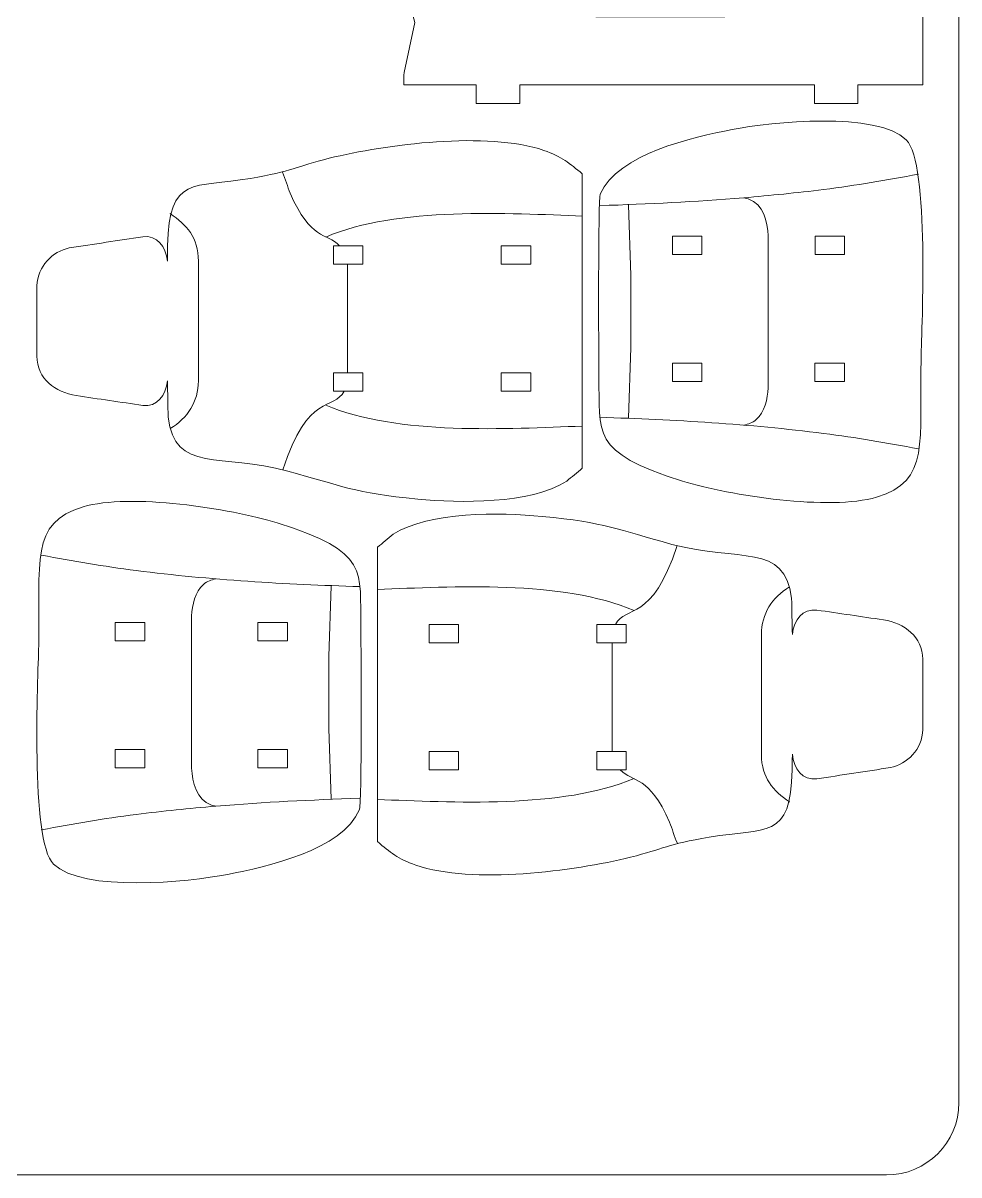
# Model space of a CAD drawing. Header units: centimetres. Extents: x -115 to 36, y 62 to 130.
# Drawn here: x -56.42 to -40.25, y 75.33 to 95.23 of the extents above; entities that cross this region are included whole.
import ezdxf

# ---------------------------------------------------------------- set-up
doc = ezdxf.new("R2010")
doc.units = ezdxf.units.CM
doc.header["$MEASUREMENT"] = 0
doc.layers.add('Camada 1', color=7, linetype='Continuous')

msp = doc.modelspace()

# ---------------------------------------------------------------- linework, layer by layer
at = {"layer": 'Camada 1', "lineweight": 9}
for points, knots in [([(-76.48531, 129.0524), (-76.48531, 129.73959), (-75.92308, 130.30186), (-75.23589, 130.30186), (-75.23589, 130.30186), (-75.23589, 130.30186), (-41.50117, 130.30186), (-41.50117, 130.30186), (-41.50117, 130.30186), (-40.81398, 130.30186), (-40.25171, 129.73959), (-40.25171, 129.0524), (-40.25171, 129.0524), (-40.25171, 129.0524), (-40.25171, 76.57619), (-40.25171, 76.57619), (-40.25171, 76.57619), (-40.25171, 75.88896), (-40.81398, 75.32674), (-41.50117, 75.32674), (-41.50117, 75.32674), (-41.50117, 75.32674), (-75.23589, 75.32674), (-75.23589, 75.32674), (-75.23589, 75.32674), (-75.92308, 75.32674), (-76.48531, 75.88896), (-76.48531, 76.57619), (-76.48531, 76.57619), (-76.48531, 76.57619), (-76.48531, 129.0524), (-76.48531, 129.0524)], [0, 0, 0, 0, 0.11111111, 0.11111111, 0.11111111, 0.11111111, 0.22222222, 0.22222222, 0.22222222, 0.22222222, 0.33333333, 0.33333333, 0.33333333, 0.33333333, 0.44444444, 0.44444444, 0.44444444, 0.44444444, 0.55555556, 0.55555556, 0.55555556, 0.55555556, 0.66666667, 0.66666667, 0.66666667, 0.66666667, 0.77777778, 0.77777778, 0.77777778, 0.77777778, 1, 1, 1, 1]), ([(-48.59026, 94.16332), (-49.00675, 94.16332), (-49.42323, 94.16332), (-49.83972, 94.16332), (-49.83972, 94.16332), (-49.83972, 94.21696), (-49.84501, 94.32945), (-49.83515, 94.37607), (-49.83515, 94.37607), (-49.83515, 94.37607), (-49.65233, 95.23969), (-49.65233, 95.23969), (-49.65233, 95.23969), (-49.65233, 95.23969), (-49.70934, 95.45549), (-49.70934, 95.45549), (-49.70934, 95.45549), (-49.78387, 95.76734), (-49.8329, 96.12935), (-49.8384, 96.44982), (-49.8384, 96.44982), (-49.8439, 96.77023), (-49.83865, 96.99637), (-49.68824, 97.28705), (-49.68824, 97.28705), (-49.68824, 97.28705), (-49.62337, 97.3989), (-49.62337, 97.3989), (-49.62337, 97.3989), (-49.62337, 97.3989), (-49.44174, 97.55114), (-49.44174, 97.55114), (-49.44174, 97.55114), (-49.20826, 97.71445), (-48.94587, 97.79071), (-48.66177, 97.79683), (-48.66177, 97.79683), (-48.66177, 97.79683), (-46.25124, 97.79573), (-46.25124, 97.79573), (-46.25124, 97.79573), (-46.19444, 97.79012), (-46.14174, 97.73413), (-46.1415, 97.68067), (-46.1415, 97.68067), (-46.1415, 97.68067), (-46.14044, 97.03217), (-46.14044, 97.03217), (-46.14044, 97.03217), (-46.14044, 97.03217), (-46.52277, 97.03217), (-46.52277, 97.03217), (-46.52277, 97.03217), (-46.52277, 97.03217), (-46.52277, 95.33805), (-46.52277, 95.33805), (-46.52277, 95.33805), (-46.52277, 95.33805), (-44.3044, 95.33805), (-44.3044, 95.33805), (-44.3044, 95.33805), (-44.3044, 95.33805), (-43.81863, 95.76187), (-43.81863, 95.76187), (-43.81863, 95.76187), (-43.81863, 95.76187), (-42.62859, 95.76187), (-42.62859, 95.76187), (-42.62859, 95.76187), (-42.62859, 95.76187), (-42.62859, 95.55795), (-42.62859, 95.55795), (-42.62859, 95.55795), (-42.62859, 95.55795), (-41.84029, 95.55795), (-41.84029, 95.55795), (-41.84029, 95.55795), (-41.84029, 95.55795), (-41.84029, 95.87655), (-41.84029, 95.87655), (-41.84029, 95.87655), (-41.84029, 95.87655), (-41.53327, 95.79147), (-41.53327, 95.79147), (-41.53327, 95.79147), (-41.53327, 95.79147), (-41.1684, 97.1074), (-41.1684, 97.1074), (-41.1684, 97.1074), (-41.1684, 97.1074), (-40.87403, 97.1074), (-40.87403, 97.1074), (-40.87403, 97.1074), (-40.87403, 97.1074), (-40.87403, 94.16332), (-40.87403, 94.16332), (-40.87403, 94.16332), (-40.87403, 94.16332), (-41.99853, 94.16332), (-41.99853, 94.16332), (-41.99853, 94.16332), (-41.99853, 94.16332), (-41.99853, 93.84471), (-41.99853, 93.84471), (-41.99853, 93.84471), (-41.99853, 93.84471), (-42.74818, 93.84471), (-42.74818, 93.84471), (-42.74818, 93.84471), (-42.74818, 93.84471), (-42.74818, 94.16332), (-42.74818, 94.16332), (-42.74818, 94.16332), (-42.74818, 94.16332), (-47.84061, 94.16332), (-47.84061, 94.16332), (-47.84061, 94.16332), (-47.84061, 94.16332), (-47.84061, 93.84471), (-47.84061, 93.84471), (-47.84061, 93.84471), (-47.84061, 93.84471), (-48.59026, 93.84471), (-48.59026, 93.84471), (-48.59026, 93.84471), (-48.59026, 93.84471), (-48.59026, 94.16332), (-48.59026, 94.16332)], [0, 0, 0, 0, 0.03030303, 0.03030303, 0.03030303, 0.03030303, 0.06060606, 0.06060606, 0.06060606, 0.06060606, 0.09090909, 0.09090909, 0.09090909, 0.09090909, 0.12121212, 0.12121212, 0.12121212, 0.12121212, 0.15151515, 0.15151515, 0.15151515, 0.15151515, 0.18181818, 0.18181818, 0.18181818, 0.18181818, 0.21212121, 0.21212121, 0.21212121, 0.21212121, 0.24242424, 0.24242424, 0.24242424, 0.24242424, 0.27272727, 0.27272727, 0.27272727, 0.27272727, 0.3030303, 0.3030303, 0.3030303, 0.3030303, 0.33333333, 0.33333333, 0.33333333, 0.33333333, 0.36363636, 0.36363636, 0.36363636, 0.36363636, 0.39393939, 0.39393939, 0.39393939, 0.39393939, 0.42424242, 0.42424242, 0.42424242, 0.42424242, 0.45454545, 0.45454545, 0.45454545, 0.45454545, 0.48484848, 0.48484848, 0.48484848, 0.48484848, 0.51515152, 0.51515152, 0.51515152, 0.51515152, 0.54545455, 0.54545455, 0.54545455, 0.54545455, 0.57575758, 0.57575758, 0.57575758, 0.57575758, 0.60606061, 0.60606061, 0.60606061, 0.60606061, 0.63636364, 0.63636364, 0.63636364, 0.63636364, 0.66666667, 0.66666667, 0.66666667, 0.66666667, 0.6969697, 0.6969697, 0.6969697, 0.6969697, 0.72727273, 0.72727273, 0.72727273, 0.72727273, 0.75757576, 0.75757576, 0.75757576, 0.75757576, 0.78787879, 0.78787879, 0.78787879, 0.78787879, 0.81818182, 0.81818182, 0.81818182, 0.81818182, 0.84848485, 0.84848485, 0.84848485, 0.84848485, 0.87878788, 0.87878788, 0.87878788, 0.87878788, 0.90909091, 0.90909091, 0.90909091, 0.90909091, 0.93939394, 0.93939394, 0.93939394, 0.93939394, 1, 1, 1, 1]), ([(-46.45084, 92.2733), (-46.48696, 92.1908), (-46.47613, 89.54848), (-46.47258, 89.12327), (-46.47258, 89.12327), (-46.44902, 88.14949), (-46.63733, 87.81876), (-45.02758, 87.31844), (-45.02758, 87.31844), (-44.2046, 87.06268), (-42.47919, 86.80142), (-41.67329, 87.04018), (-41.67329, 87.04018), (-40.74392, 87.31556), (-40.93726, 87.99383), (-40.90643, 89.44361), (-40.90643, 89.44361), (-40.89489, 89.98697), (-40.75517, 92.81177), (-41.16181, 93.2127), (-41.16181, 93.2127), (-41.66585, 93.70964), (-43.49758, 93.52386), (-44.16891, 93.39167), (-44.16891, 93.39167), (-44.8476, 93.25804), (-46.1429, 92.97639), (-46.45084, 92.2733)], [0, 0, 0, 0, 0.125, 0.125, 0.125, 0.125, 0.25, 0.25, 0.25, 0.25, 0.375, 0.375, 0.375, 0.375, 0.5, 0.5, 0.5, 0.5, 0.625, 0.625, 0.625, 0.625, 0.75, 0.75, 0.75, 0.75, 1, 1, 1, 1]), ([(-53.92644, 89.04804), (-53.92192, 88.83876), (-53.91735, 88.62947), (-53.91278, 88.42018), (-53.91278, 88.42018), (-53.80093, 87.45123), (-53.00164, 87.80133), (-51.84597, 87.48886), (-51.84597, 87.48886), (-50.89617, 87.23209), (-50.7126, 87.11161), (-49.60206, 87.00614), (-49.60206, 87.00614), (-48.87859, 86.93738), (-47.66131, 86.91522), (-47.02867, 87.31463), (-47.02867, 87.31463), (-46.93847, 87.38965), (-46.84827, 87.46463), (-46.75807, 87.53965), (-46.75807, 87.53965), (-46.75807, 89.23504), (-46.75807, 90.93039), (-46.75807, 92.62582), (-46.75807, 92.62582), (-46.97577, 92.80682), (-47.11655, 92.92751), (-47.42166, 93.03234), (-47.42166, 93.03234), (-48.39683, 93.36731), (-50.15693, 93.13718), (-51.13083, 92.89575), (-51.13083, 92.89575), (-51.69923, 92.75484), (-51.76355, 92.67031), (-52.49092, 92.54788), (-52.49092, 92.54788), (-53.47078, 92.383), (-53.90221, 92.604), (-53.92243, 91.38461), (-53.92243, 91.38461), (-53.92378, 91.29551), (-53.92509, 91.20645), (-53.92644, 91.11739), (-53.92644, 91.11739), (-53.94915, 91.36918), (-54.10748, 91.57013), (-54.35005, 91.54099), (-54.35005, 91.54099), (-54.77382, 91.47604), (-55.19764, 91.41108), (-55.62141, 91.34613), (-55.62141, 91.34613), (-55.91143, 91.28409), (-56.16605, 91.03484), (-56.18203, 90.68985), (-56.18203, 90.68985), (-56.18203, 90.28507), (-56.18203, 89.88032), (-56.18203, 89.47554), (-56.18203, 89.47554), (-56.17298, 89.08411), (-55.86516, 88.8533), (-55.50038, 88.79393), (-55.50038, 88.79393), (-55.11695, 88.73743), (-54.73348, 88.68093), (-54.35005, 88.62444), (-54.35005, 88.62444), (-54.10752, 88.59606), (-53.94936, 88.79376), (-53.92644, 89.04804)], [0, 0, 0, 0, 0.05263158, 0.05263158, 0.05263158, 0.05263158, 0.10526316, 0.10526316, 0.10526316, 0.10526316, 0.15789474, 0.15789474, 0.15789474, 0.15789474, 0.21052632, 0.21052632, 0.21052632, 0.21052632, 0.26315789, 0.26315789, 0.26315789, 0.26315789, 0.31578947, 0.31578947, 0.31578947, 0.31578947, 0.36842105, 0.36842105, 0.36842105, 0.36842105, 0.42105263, 0.42105263, 0.42105263, 0.42105263, 0.47368421, 0.47368421, 0.47368421, 0.47368421, 0.52631579, 0.52631579, 0.52631579, 0.52631579, 0.57894737, 0.57894737, 0.57894737, 0.57894737, 0.63157895, 0.63157895, 0.63157895, 0.63157895, 0.68421053, 0.68421053, 0.68421053, 0.68421053, 0.73684211, 0.73684211, 0.73684211, 0.73684211, 0.78947368, 0.78947368, 0.78947368, 0.78947368, 0.84210526, 0.84210526, 0.84210526, 0.84210526, 0.89473684, 0.89473684, 0.89473684, 0.89473684, 1, 1, 1, 1]), ([(-50.5475, 91.38461), (-50.5475, 91.38461), (-51.05725, 91.38461), (-51.05725, 91.38461), (-51.05725, 91.38461), (-51.05725, 91.27842), (-51.05725, 91.1722), (-51.05725, 91.06601), (-51.05725, 91.06601), (-50.88733, 91.06601), (-50.71742, 91.06601), (-50.5475, 91.06601), (-50.5475, 91.06601), (-50.5475, 91.1722), (-50.5475, 91.27842), (-50.5475, 91.38461)], [0, 0, 0, 0, 0.2, 0.2, 0.2, 0.2, 0.4, 0.4, 0.4, 0.4, 0.6, 0.6, 0.6, 0.6, 1, 1, 1, 1]), ([(-48.15993, 91.06601), (-47.99002, 91.06601), (-47.8201, 91.06601), (-47.65015, 91.06601), (-47.65015, 91.06601), (-47.65015, 91.1722), (-47.65015, 91.27842), (-47.65015, 91.38461), (-47.65015, 91.38461), (-47.8201, 91.38461), (-47.99002, 91.38461), (-48.15993, 91.38461), (-48.15993, 91.38461), (-48.15993, 91.27842), (-48.15993, 91.1722), (-48.15993, 91.06601)], [0, 0, 0, 0, 0.2, 0.2, 0.2, 0.2, 0.4, 0.4, 0.4, 0.4, 0.6, 0.6, 0.6, 0.6, 1, 1, 1, 1]), ([(-44.69278, 91.2317), (-44.86274, 91.2317), (-45.03265, 91.2317), (-45.20257, 91.2317), (-45.20257, 91.2317), (-45.20257, 91.33788), (-45.20257, 91.44407), (-45.20257, 91.5503), (-45.20257, 91.5503), (-45.03265, 91.5503), (-44.86274, 91.5503), (-44.69278, 91.5503), (-44.69278, 91.5503), (-44.69278, 91.44407), (-44.69278, 91.33788), (-44.69278, 91.2317)], [0, 0, 0, 0, 0.2, 0.2, 0.2, 0.2, 0.4, 0.4, 0.4, 0.4, 0.6, 0.6, 0.6, 0.6, 1, 1, 1, 1]), ([(-42.22875, 91.5503), (-42.22875, 91.44407), (-42.22875, 91.33788), (-42.22875, 91.2317), (-42.22875, 91.2317), (-42.39867, 91.2317), (-42.56858, 91.2317), (-42.73854, 91.2317), (-42.73854, 91.2317), (-42.73854, 91.33788), (-42.73854, 91.44407), (-42.73854, 91.5503), (-42.73854, 91.5503), (-42.56858, 91.5503), (-42.39867, 91.5503), (-42.22875, 91.5503)], [0, 0, 0, 0, 0.2, 0.2, 0.2, 0.2, 0.4, 0.4, 0.4, 0.4, 0.6, 0.6, 0.6, 0.6, 1, 1, 1, 1]), ([(-51.05725, 88.87204), (-51.05725, 88.87204), (-50.5475, 88.87204), (-50.5475, 88.87204), (-50.5475, 88.87204), (-50.5475, 88.97822), (-50.5475, 89.08445), (-50.5475, 89.19064), (-50.5475, 89.19064), (-50.71742, 89.19064), (-50.88733, 89.19064), (-51.05725, 89.19064), (-51.05725, 89.19064), (-51.05725, 89.08445), (-51.05725, 88.97822), (-51.05725, 88.87204)], [0, 0, 0, 0, 0.2, 0.2, 0.2, 0.2, 0.4, 0.4, 0.4, 0.4, 0.6, 0.6, 0.6, 0.6, 1, 1, 1, 1]), ([(-48.15993, 89.19064), (-48.15993, 89.08445), (-48.15993, 88.97822), (-48.15993, 88.87204), (-48.15993, 88.87204), (-47.99002, 88.87204), (-47.8201, 88.87204), (-47.65015, 88.87204), (-47.65015, 88.87204), (-47.65015, 88.97822), (-47.65015, 89.08445), (-47.65015, 89.19064), (-47.65015, 89.19064), (-47.8201, 89.19064), (-47.99002, 89.19064), (-48.15993, 89.19064)], [0, 0, 0, 0, 0.2, 0.2, 0.2, 0.2, 0.4, 0.4, 0.4, 0.4, 0.6, 0.6, 0.6, 0.6, 1, 1, 1, 1]), ([(-45.20257, 89.03772), (-45.20257, 89.14391), (-45.20257, 89.25014), (-45.20257, 89.35632), (-45.20257, 89.35632), (-45.03265, 89.35632), (-44.86274, 89.35632), (-44.69278, 89.35632), (-44.69278, 89.35632), (-44.69278, 89.25014), (-44.69278, 89.14391), (-44.69278, 89.03772), (-44.69278, 89.03772), (-44.86274, 89.03772), (-45.03265, 89.03772), (-45.20257, 89.03772)], [0, 0, 0, 0, 0.2, 0.2, 0.2, 0.2, 0.4, 0.4, 0.4, 0.4, 0.6, 0.6, 0.6, 0.6, 1, 1, 1, 1]), ([(-42.73977, 89.35632), (-42.56943, 89.35632), (-42.39909, 89.35632), (-42.22875, 89.35632), (-42.22875, 89.35632), (-42.22875, 89.25014), (-42.22875, 89.14391), (-42.22875, 89.03772), (-42.22875, 89.03772), (-42.39909, 89.03772), (-42.56943, 89.03772), (-42.73977, 89.03772), (-42.73977, 89.03772), (-42.73977, 89.14391), (-42.73977, 89.25014), (-42.73977, 89.35632)], [0, 0, 0, 0, 0.2, 0.2, 0.2, 0.2, 0.4, 0.4, 0.4, 0.4, 0.6, 0.6, 0.6, 0.6, 1, 1, 1, 1]), ([(-50.60522, 81.63955), (-50.5691, 81.72205), (-50.57993, 84.36437), (-50.58348, 84.78958), (-50.58348, 84.78958), (-50.60704, 85.76336), (-50.41873, 86.09409), (-52.02848, 86.59441), (-52.02848, 86.59441), (-52.85146, 86.85017), (-54.57687, 87.11143), (-55.38277, 86.87267), (-55.38277, 86.87267), (-56.31214, 86.59729), (-56.1188, 85.91902), (-56.14963, 84.46924), (-56.14963, 84.46924), (-56.16117, 83.92588), (-56.30089, 81.10108), (-55.89425, 80.70015), (-55.89425, 80.70015), (-55.39021, 80.20321), (-53.55848, 80.38899), (-52.88715, 80.52118), (-52.88715, 80.52118), (-52.20846, 80.65481), (-50.91316, 80.93646), (-50.60522, 81.63955)], [0, 0, 0, 0, 0.125, 0.125, 0.125, 0.125, 0.25, 0.25, 0.25, 0.25, 0.375, 0.375, 0.375, 0.375, 0.5, 0.5, 0.5, 0.5, 0.625, 0.625, 0.625, 0.625, 0.75, 0.75, 0.75, 0.75, 1, 1, 1, 1]), ([(-43.12962, 84.66481), (-43.13414, 84.87409), (-43.13871, 85.08338), (-43.14328, 85.29267), (-43.14328, 85.29267), (-43.25513, 86.26162), (-44.05442, 85.91152), (-45.21009, 86.22399), (-45.21009, 86.22399), (-46.15989, 86.48076), (-46.34346, 86.60124), (-47.454, 86.70671), (-47.454, 86.70671), (-48.17747, 86.77547), (-49.39475, 86.79763), (-50.02739, 86.39822), (-50.02739, 86.39822), (-50.11759, 86.3232), (-50.20779, 86.24822), (-50.29799, 86.1732), (-50.29799, 86.1732), (-50.29799, 84.47781), (-50.29799, 82.78246), (-50.29799, 81.08703), (-50.29799, 81.08703), (-50.08029, 80.90603), (-49.93951, 80.78534), (-49.6344, 80.68051), (-49.6344, 80.68051), (-48.65923, 80.34554), (-46.89913, 80.57567), (-45.92523, 80.8171), (-45.92523, 80.8171), (-45.35683, 80.95801), (-45.29251, 81.04254), (-44.56514, 81.16497), (-44.56514, 81.16497), (-43.58528, 81.32985), (-43.15385, 81.10885), (-43.13363, 82.32824), (-43.13363, 82.32824), (-43.13228, 82.41734), (-43.13097, 82.5064), (-43.12962, 82.59546), (-43.12962, 82.59546), (-43.10691, 82.34367), (-42.94858, 82.14272), (-42.70601, 82.17186), (-42.70601, 82.17186), (-42.28224, 82.23681), (-41.85842, 82.30177), (-41.43465, 82.36672), (-41.43465, 82.36672), (-41.14463, 82.42876), (-40.89001, 82.67801), (-40.87403, 83.023), (-40.87403, 83.023), (-40.87403, 83.42778), (-40.87403, 83.83253), (-40.87403, 84.23731), (-40.87403, 84.23731), (-40.88308, 84.62874), (-41.1909, 84.85955), (-41.55568, 84.91892), (-41.55568, 84.91892), (-41.93911, 84.97542), (-42.32258, 85.03192), (-42.70601, 85.08841), (-42.70601, 85.08841), (-42.94854, 85.11679), (-43.1067, 84.91909), (-43.12962, 84.66481)], [0, 0, 0, 0, 0.05263158, 0.05263158, 0.05263158, 0.05263158, 0.10526316, 0.10526316, 0.10526316, 0.10526316, 0.15789474, 0.15789474, 0.15789474, 0.15789474, 0.21052632, 0.21052632, 0.21052632, 0.21052632, 0.26315789, 0.26315789, 0.26315789, 0.26315789, 0.31578947, 0.31578947, 0.31578947, 0.31578947, 0.36842105, 0.36842105, 0.36842105, 0.36842105, 0.42105263, 0.42105263, 0.42105263, 0.42105263, 0.47368421, 0.47368421, 0.47368421, 0.47368421, 0.52631579, 0.52631579, 0.52631579, 0.52631579, 0.57894737, 0.57894737, 0.57894737, 0.57894737, 0.63157895, 0.63157895, 0.63157895, 0.63157895, 0.68421053, 0.68421053, 0.68421053, 0.68421053, 0.73684211, 0.73684211, 0.73684211, 0.73684211, 0.78947368, 0.78947368, 0.78947368, 0.78947368, 0.84210526, 0.84210526, 0.84210526, 0.84210526, 0.89473684, 0.89473684, 0.89473684, 0.89473684, 1, 1, 1, 1]), ([(-54.31629, 84.55653), (-54.48663, 84.55653), (-54.65697, 84.55653), (-54.82731, 84.55653), (-54.82731, 84.55653), (-54.82731, 84.66271), (-54.82731, 84.76894), (-54.82731, 84.87513), (-54.82731, 84.87513), (-54.65697, 84.87513), (-54.48663, 84.87513), (-54.31629, 84.87513), (-54.31629, 84.87513), (-54.31629, 84.76894), (-54.31629, 84.66271), (-54.31629, 84.55653)], [0, 0, 0, 0, 0.2, 0.2, 0.2, 0.2, 0.4, 0.4, 0.4, 0.4, 0.6, 0.6, 0.6, 0.6, 1, 1, 1, 1]), ([(-51.85349, 84.87513), (-51.85349, 84.76894), (-51.85349, 84.66271), (-51.85349, 84.55653), (-51.85349, 84.55653), (-52.02341, 84.55653), (-52.19332, 84.55653), (-52.36328, 84.55653), (-52.36328, 84.55653), (-52.36328, 84.66271), (-52.36328, 84.76894), (-52.36328, 84.87513), (-52.36328, 84.87513), (-52.19332, 84.87513), (-52.02341, 84.87513), (-51.85349, 84.87513)], [0, 0, 0, 0, 0.2, 0.2, 0.2, 0.2, 0.4, 0.4, 0.4, 0.4, 0.6, 0.6, 0.6, 0.6, 1, 1, 1, 1]), ([(-48.89613, 84.52221), (-48.89613, 84.6284), (-48.89613, 84.73463), (-48.89613, 84.84081), (-48.89613, 84.84081), (-49.06604, 84.84081), (-49.23596, 84.84081), (-49.40591, 84.84081), (-49.40591, 84.84081), (-49.40591, 84.73463), (-49.40591, 84.6284), (-49.40591, 84.52221), (-49.40591, 84.52221), (-49.23596, 84.52221), (-49.06604, 84.52221), (-48.89613, 84.52221)], [0, 0, 0, 0, 0.2, 0.2, 0.2, 0.2, 0.4, 0.4, 0.4, 0.4, 0.6, 0.6, 0.6, 0.6, 1, 1, 1, 1]), ([(-45.99881, 84.84081), (-45.99881, 84.84081), (-46.50856, 84.84081), (-46.50856, 84.84081), (-46.50856, 84.84081), (-46.50856, 84.73463), (-46.50856, 84.6284), (-46.50856, 84.52221), (-46.50856, 84.52221), (-46.33864, 84.52221), (-46.16873, 84.52221), (-45.99881, 84.52221), (-45.99881, 84.52221), (-45.99881, 84.6284), (-45.99881, 84.73463), (-45.99881, 84.84081)], [0, 0, 0, 0, 0.2, 0.2, 0.2, 0.2, 0.4, 0.4, 0.4, 0.4, 0.6, 0.6, 0.6, 0.6, 1, 1, 1, 1]), ([(-54.82731, 82.36255), (-54.82731, 82.46878), (-54.82731, 82.57497), (-54.82731, 82.68115), (-54.82731, 82.68115), (-54.65739, 82.68115), (-54.48748, 82.68115), (-54.31752, 82.68115), (-54.31752, 82.68115), (-54.31752, 82.57497), (-54.31752, 82.46878), (-54.31752, 82.36255), (-54.31752, 82.36255), (-54.48748, 82.36255), (-54.65739, 82.36255), (-54.82731, 82.36255)], [0, 0, 0, 0, 0.2, 0.2, 0.2, 0.2, 0.4, 0.4, 0.4, 0.4, 0.6, 0.6, 0.6, 0.6, 1, 1, 1, 1]), ([(-52.36328, 82.68115), (-52.19332, 82.68115), (-52.02341, 82.68115), (-51.85349, 82.68115), (-51.85349, 82.68115), (-51.85349, 82.57497), (-51.85349, 82.46878), (-51.85349, 82.36255), (-51.85349, 82.36255), (-52.02341, 82.36255), (-52.19332, 82.36255), (-52.36328, 82.36255), (-52.36328, 82.36255), (-52.36328, 82.46878), (-52.36328, 82.57497), (-52.36328, 82.68115)], [0, 0, 0, 0, 0.2, 0.2, 0.2, 0.2, 0.4, 0.4, 0.4, 0.4, 0.6, 0.6, 0.6, 0.6, 1, 1, 1, 1]), ([(-48.89613, 82.64684), (-49.06604, 82.64684), (-49.23596, 82.64684), (-49.40591, 82.64684), (-49.40591, 82.64684), (-49.40591, 82.54065), (-49.40591, 82.43443), (-49.40591, 82.32824), (-49.40591, 82.32824), (-49.23596, 82.32824), (-49.06604, 82.32824), (-48.89613, 82.32824), (-48.89613, 82.32824), (-48.89613, 82.43443), (-48.89613, 82.54065), (-48.89613, 82.64684)], [0, 0, 0, 0, 0.2, 0.2, 0.2, 0.2, 0.4, 0.4, 0.4, 0.4, 0.6, 0.6, 0.6, 0.6, 1, 1, 1, 1]), ([(-46.50856, 82.32824), (-46.50856, 82.32824), (-45.99881, 82.32824), (-45.99881, 82.32824), (-45.99881, 82.32824), (-45.99881, 82.43443), (-45.99881, 82.54065), (-45.99881, 82.64684), (-45.99881, 82.64684), (-46.16873, 82.64684), (-46.33864, 82.64684), (-46.50856, 82.64684), (-46.50856, 82.64684), (-46.50856, 82.54065), (-46.50856, 82.43443), (-46.50856, 82.32824)], [0, 0, 0, 0, 0.2, 0.2, 0.2, 0.2, 0.4, 0.4, 0.4, 0.4, 0.6, 0.6, 0.6, 0.6, 1, 1, 1, 1])]:
    msp.add_open_spline(points, degree=3, knots=knots, dxfattribs=at)
at = {"layer": 'Camada 1', "color": 140, "lineweight": 9}
for points, knots in [([(-50.95153, 91.38461), (-51.18513, 91.61601), (-51.44449, 91.47126), (-51.80622, 92.29132), (-51.80622, 92.29132), (-51.85071, 92.39932), (-51.88708, 92.54031), (-51.93994, 92.65492)], [0, 0, 0, 0, 0.33333333, 0.33333333, 0.33333333, 0.33333333, 1, 1, 1, 1]), ([(-43.96897, 88.28486), (-43.88773, 88.30402), (-43.82164, 88.32207), (-43.75304, 88.3809), (-43.75304, 88.3809), (-43.60901, 88.50451), (-43.55687, 88.74534), (-43.54769, 88.92595), (-43.54769, 88.92595), (-43.54769, 88.92595), (-43.54769, 91.55457), (-43.54769, 91.55457), (-43.54769, 91.55457), (-43.5586, 91.7984), (-43.62956, 92.10584), (-43.89095, 92.19355), (-43.89095, 92.19355), (-43.89095, 92.19355), (-43.96888, 92.21194), (-43.96888, 92.21194), (-43.96888, 92.21194), (-43.50439, 92.25584), (-43.05486, 92.29639), (-42.59142, 92.35594), (-42.59142, 92.35594), (-42.0152, 92.42998), (-41.51869, 92.51562), (-40.94995, 92.62185)], [0, 0, 0, 0, 0.125, 0.125, 0.125, 0.125, 0.25, 0.25, 0.25, 0.25, 0.375, 0.375, 0.375, 0.375, 0.5, 0.5, 0.5, 0.5, 0.625, 0.625, 0.625, 0.625, 0.75, 0.75, 0.75, 0.75, 1, 1, 1, 1]), ([(-45.96051, 88.40369), (-45.96051, 88.40369), (-45.9178, 89.62727), (-45.9178, 89.62727), (-45.9178, 89.62727), (-45.9178, 89.62727), (-45.9178, 90.86949), (-45.9178, 90.86949), (-45.9178, 90.86949), (-45.9178, 90.86949), (-45.96051, 92.09311), (-45.96051, 92.09311)], [0, 0, 0, 0, 0.25, 0.25, 0.25, 0.25, 0.5, 0.5, 0.5, 0.5, 1, 1, 1, 1]), ([(-53.87845, 88.22451), (-53.573, 88.4064), (-53.3964, 88.68635), (-53.39065, 89.04804), (-53.39065, 89.04804), (-53.39065, 89.04804), (-53.39065, 91.11739), (-53.39065, 91.11739), (-53.39065, 91.11739), (-53.39729, 91.53275), (-53.59143, 91.74203), (-53.87845, 91.94092), (-53.87845, 91.94092), (-53.87845, 91.94092), (-53.8801, 91.93546), (-53.8801, 91.93546)], [0, 0, 0, 0, 0.2, 0.2, 0.2, 0.2, 0.4, 0.4, 0.4, 0.4, 0.6, 0.6, 0.6, 0.6, 1, 1, 1, 1]), ([(-40.94995, 87.87496), (-41.51869, 87.98119), (-42.0152, 88.06682), (-42.59142, 88.14087), (-42.59142, 88.14087), (-43.87365, 88.30562), (-45.16523, 88.37857), (-46.45664, 88.41934)], [0, 0, 0, 0, 0.33333333, 0.33333333, 0.33333333, 0.33333333, 1, 1, 1, 1]), ([(-56.10611, 86.03789), (-55.53737, 85.93166), (-55.04086, 85.84603), (-54.46464, 85.77198), (-54.46464, 85.77198), (-53.18241, 85.60723), (-51.89083, 85.53428), (-50.59942, 85.49351)], [0, 0, 0, 0, 0.33333333, 0.33333333, 0.33333333, 0.33333333, 1, 1, 1, 1]), ([(-53.08709, 85.62799), (-53.16833, 85.60883), (-53.23442, 85.59078), (-53.30302, 85.53195), (-53.30302, 85.53195), (-53.44705, 85.40834), (-53.49919, 85.16751), (-53.50837, 84.9869), (-53.50837, 84.9869), (-53.50837, 84.9869), (-53.50837, 82.35828), (-53.50837, 82.35828), (-53.50837, 82.35828), (-53.49746, 82.11445), (-53.4265, 81.80701), (-53.16511, 81.7193), (-53.16511, 81.7193), (-53.16511, 81.7193), (-53.08718, 81.70091), (-53.08718, 81.70091), (-53.08718, 81.70091), (-53.55167, 81.65701), (-54.0012, 81.61646), (-54.46464, 81.55691), (-54.46464, 81.55691), (-55.04086, 81.48287), (-55.53737, 81.39723), (-56.10611, 81.291)], [0, 0, 0, 0, 0.125, 0.125, 0.125, 0.125, 0.25, 0.25, 0.25, 0.25, 0.375, 0.375, 0.375, 0.375, 0.5, 0.5, 0.5, 0.5, 0.625, 0.625, 0.625, 0.625, 0.75, 0.75, 0.75, 0.75, 1, 1, 1, 1]), ([(-51.09555, 85.50916), (-51.09555, 85.50916), (-51.13826, 84.28558), (-51.13826, 84.28558), (-51.13826, 84.28558), (-51.13826, 84.28558), (-51.13826, 83.04336), (-51.13826, 83.04336), (-51.13826, 83.04336), (-51.13826, 83.04336), (-51.09555, 81.81974), (-51.09555, 81.81974)], [0, 0, 0, 0, 0.25, 0.25, 0.25, 0.25, 0.5, 0.5, 0.5, 0.5, 1, 1, 1, 1]), ([(-43.17761, 85.48834), (-43.48306, 85.30645), (-43.65966, 85.0265), (-43.66541, 84.66481), (-43.66541, 84.66481), (-43.66541, 84.66481), (-43.66541, 82.59546), (-43.66541, 82.59546), (-43.66541, 82.59546), (-43.65877, 82.1801), (-43.46463, 81.97082), (-43.17761, 81.77193), (-43.17761, 81.77193), (-43.17761, 81.77193), (-43.17596, 81.77739), (-43.17596, 81.77739)], [0, 0, 0, 0, 0.2, 0.2, 0.2, 0.2, 0.4, 0.4, 0.4, 0.4, 0.6, 0.6, 0.6, 0.6, 1, 1, 1, 1]), ([(-46.10453, 82.32824), (-45.87093, 82.09684), (-45.61157, 82.24159), (-45.24984, 81.42153), (-45.24984, 81.42153), (-45.20535, 81.31353), (-45.16898, 81.17254), (-45.11612, 81.05793)], [0, 0, 0, 0, 0.33333333, 0.33333333, 0.33333333, 0.33333333, 1, 1, 1, 1])]:
    msp.add_open_spline(points, degree=3, knots=knots, dxfattribs=at)
for points in [[(-46.45664, 92.07747), (-45.59725, 92.10457), (-44.82514, 92.14314), (-43.96888, 92.21194)], [(-46.75807, 91.89799), (-48.01527, 91.94282), (-49.95703, 92.06233), (-51.19101, 91.53423)], [(-50.81625, 89.19064), (-50.81625, 89.19064), (-50.81625, 91.06601), (-50.81625, 91.06601)], [(-51.9344, 87.50929), (-51.50259, 88.85512), (-51.04858, 88.53191), (-50.87152, 88.87204)], [(-51.19101, 88.63125), (-49.95394, 88.10179), (-48.03561, 88.22185), (-46.75807, 88.26748)], [(-45.12166, 86.20356), (-45.55347, 84.85773), (-46.00748, 85.18094), (-46.18454, 84.84081)], [(-45.86505, 85.0816), (-47.10212, 85.61106), (-49.02045, 85.491), (-50.29799, 85.44537)], [(-46.23981, 84.52221), (-46.23981, 84.52221), (-46.23981, 82.64684), (-46.23981, 82.64684)], [(-50.29799, 81.81486), (-49.04079, 81.77003), (-47.09903, 81.65052), (-45.86505, 82.17862)], [(-50.59942, 81.83538), (-51.45881, 81.80828), (-52.23092, 81.76971), (-53.08718, 81.70091)]]:
    msp.add_open_spline(points, degree=3, dxfattribs=at)

doc.saveas('drawing.dxf')
